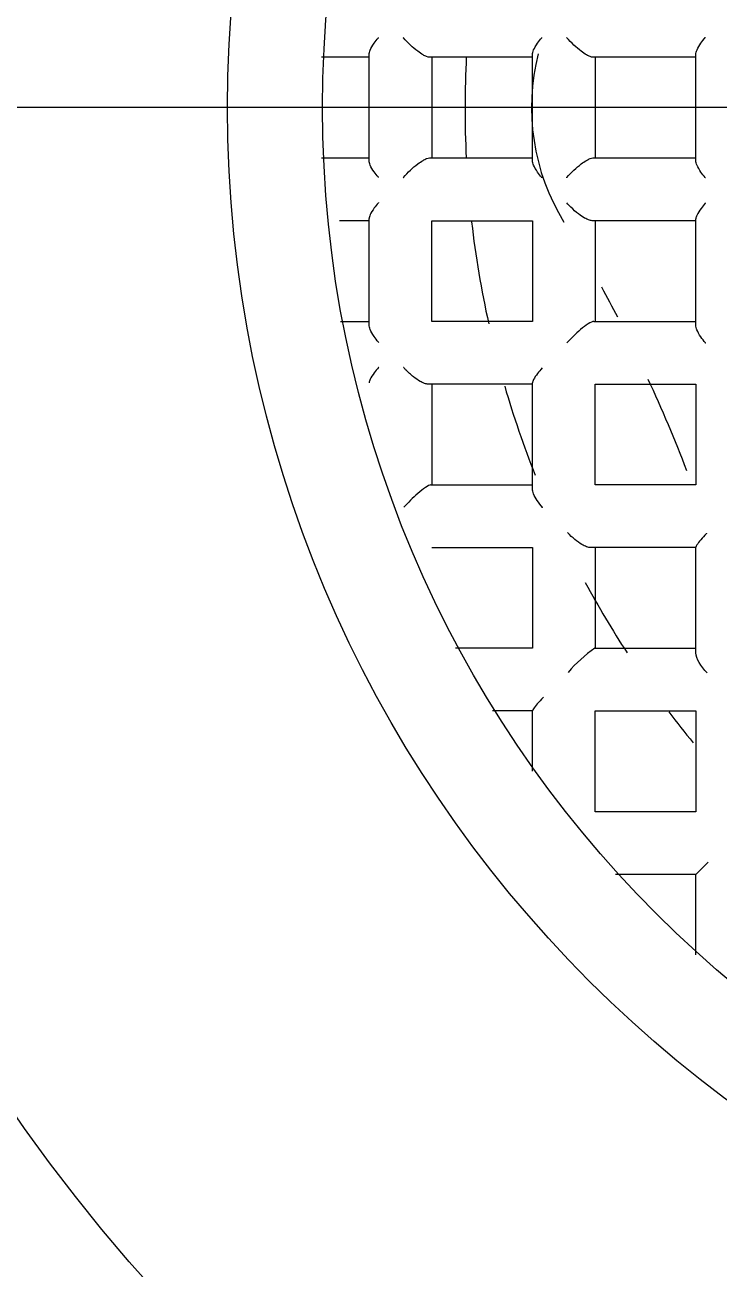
# Model space of a CAD drawing. Header units: millimetres. Extents: x -60 to 7633, y -2614 to 2146.
# Drawn here: x 3547.2 to 3550.86, y -2352.58 to -2346.03 of the extents above; entities that cross this region are included whole.
import ezdxf
from ezdxf.lldxf.tags import DXFTag

# ---------------------------------------------------------------- set-up
doc = ezdxf.new("R2010")
doc.units = ezdxf.units.MM
doc.layers.get('0').update_dxf_attribs({"color": 250})
tags = doc.linetypes.add('CENTER2', pattern=[28.575, 19.05, -3.175, 3.175, -3.175]).pattern_tags.tags
tags[10:11] = [DXFTag(74, 4), DXFTag(75, 0), DXFTag(340, '0'), DXFTag(46, 0.0), DXFTag(50, 0.0), DXFTag(44, 0.0), DXFTag(45, 0.0)]
tags[8:9] = [DXFTag(74, 4), DXFTag(75, 0), DXFTag(340, '0'), DXFTag(46, 0.0), DXFTag(50, 0.0), DXFTag(44, 0.0), DXFTag(45, 0.0)]
tags[6:7] = [DXFTag(74, 4), DXFTag(75, 0), DXFTag(340, '0'), DXFTag(46, 0.0), DXFTag(50, 0.0), DXFTag(44, 0.0), DXFTag(45, 0.0)]
tags[4:5] = [DXFTag(74, 4), DXFTag(75, 0), DXFTag(340, '0'), DXFTag(46, 0.0), DXFTag(50, 0.0), DXFTag(44, 0.0), DXFTag(45, 0.0)]

msp = doc.modelspace()

# ---------------------------------------------------------------- linework, layer by layer
at = {"linetype": 'Continuous'}
for p, q in [((3549.0158, -2346.2004), (3548.7653, -2346.2004)), ((3549.0158, -2346.7452), (3549.0158, -2346.1856)), ((3549.8758, -2346.2004), (3549.3338, -2346.2004)), ((3549.3458, -2346.2004), (3549.3458, -2346.7304)), ((3549.8758, -2346.7455), (3549.8758, -2346.1854)), ((3550.7358, -2346.2004), (3550.1941, -2346.2004)), ((3550.2058, -2346.2004), (3550.2058, -2346.7304)), ((3550.7358, -2346.7458), (3550.7358, -2346.185)), ((3548.7653, -2346.7304), (3549.0158, -2346.7304)), ((3549.3338, -2346.7304), (3549.8758, -2346.7304)), ((3550.1941, -2346.7304), (3550.7358, -2346.7304)), ((3549.0158, -2347.0604), (3548.8601, -2347.0604)), ((3549.0158, -2347.6087), (3549.0158, -2347.0494)), ((3549.3458, -2347.5904), (3549.3458, -2347.0604)), ((3549.3458, -2347.0604), (3549.8758, -2347.0604)), ((3549.8758, -2347.0604), (3549.8758, -2347.5904)), ((3550.7358, -2347.0604), (3550.1895, -2347.0604)), ((3550.2058, -2347.0604), (3550.2058, -2347.5904)), ((3550.7358, -2347.6104), (3550.7358, -2347.0504)), ((3548.866, -2347.5904), (3549.0158, -2347.5904)), ((3549.8758, -2347.5904), (3549.3458, -2347.5904)), ((3550.1986, -2347.5904), (3550.7358, -2347.5904)), ((3549.8758, -2347.9204), (3549.3266, -2347.9204)), ((3549.3458, -2347.9204), (3549.3458, -2348.4504)), ((3549.8758, -2348.4723), (3549.8758, -2347.914)), ((3550.2058, -2348.4504), (3550.2058, -2347.9204)), ((3550.2058, -2347.9204), (3550.7358, -2347.9204)), ((3550.7358, -2347.9204), (3550.7358, -2348.4504)), ((3549.3409, -2348.4504), (3549.8758, -2348.4504)), ((3550.7358, -2348.4504), (3550.2058, -2348.4504)), ((3549.3458, -2348.7804), (3549.8758, -2348.7804)), ((3549.8758, -2348.7804), (3549.8758, -2349.3104)), ((3550.7358, -2348.7804), (3550.1831, -2348.7804)), ((3550.2058, -2348.7804), (3550.2058, -2349.3104)), ((3550.7358, -2349.3349), (3550.7358, -2348.7784)), ((3549.8758, -2349.3104), (3549.4707, -2349.3104)), ((3550.2044, -2349.3104), (3550.7358, -2349.3104)), ((3549.8758, -2349.6404), (3549.665, -2349.6404)), ((3549.8758, -2349.9576), (3549.8758, -2349.6392)), ((3550.2058, -2350.1704), (3550.2058, -2349.6404)), ((3550.2058, -2349.6404), (3550.7358, -2349.6404)), ((3550.7358, -2349.6404), (3550.7358, -2350.1704)), ((3550.7358, -2350.1704), (3550.2058, -2350.1704)), ((3550.8004, -2350.4358), (3550.7358, -2350.5004)), ((3550.7358, -2350.5004), (3550.313, -2350.5004)), ((3550.7358, -2350.9232), (3550.7358, -2350.5004))]:
    msp.add_line(p, q, dxfattribs=at)
at = {"linetype": 'CENTER2'}
msp.add_line((3574.7708, -2346.4654), (3534.7708, -2346.4654), dxfattribs=at)
at = {"linetype": 'Continuous'}
for radius in [32.5, 31.9997, 10.48, 9.28, 6.5, 6]:
    msp.add_circle((3554.7708, -2346.4654), radius, dxfattribs=at)
for centre, radius, start, end in [((3554.7708, -2346.4654), 9.315, 255, 195), ((3554.7708, -2346.4654), 5.25, 177.05864, 182.89058), ((3551.0208, -2346.4654), 1.15, 165.7141, 211.62747), ((3554.7708, -2346.4654), 5.25, 186.57895, 192.51417), ((3543.3179, -2351.2094), 7.8965, 27.45302, 28.75383), ((3554.7708, -2346.4654), 5.25, 196.20969, 201.62515), ((3543.3179, -2351.2094), 7.8965, 21.027, 24.81373), ((3554.7708, -2346.4654), 5.25, 208.42804, 213.13311), ((3550.5877, -2349.8783), 0.6851, 124.02177, 139.9157), ((3554.7708, -2346.4654), 5.25, 217.27893, 219.53408)]:
    msp.add_arc(centre, radius, start, end, dxfattribs=at)
for points, knots in [([(3549.0158, -2346.1856), (3549.0158, -2346.1792), (3549.0181, -2346.1712), (3549.0218, -2346.1626), (3549.0266, -2346.1515), (3549.034, -2346.1391), (3549.0428, -2346.1267), (3549.0493, -2346.1174), (3549.0566, -2346.108), (3549.0647, -2346.0986), (3549.0651, -2346.0982), (3549.0655, -2346.0977), (3549.0659, -2346.0972)], [0, 0, 0, 0, 0.303576, 0.303576, 0.303576, 0.696646, 0.696646, 0.696646, 0.98515, 0.98515, 0.98515, 1, 1, 1, 1]), ([(3549.3338, -2346.2004), (3549.3297, -2346.2004), (3549.3245, -2346.1992), (3549.3186, -2346.1971), (3549.3129, -2346.1949), (3549.3064, -2346.1917), (3549.2998, -2346.1879), (3549.2907, -2346.1826), (3549.281, -2346.176), (3549.2716, -2346.1689), (3549.2585, -2346.1589), (3549.2455, -2346.1477), (3549.2334, -2346.1363), (3549.2204, -2346.124), (3549.2081, -2346.1112), (3549.1971, -2346.0985), (3549.1967, -2346.0981), (3549.1963, -2346.0976), (3549.1959, -2346.0971)], [0, 0, 0, 0, 0.134261, 0.134261, 0.134261, 0.26752, 0.26752, 0.26752, 0.452821, 0.452821, 0.452821, 0.711754, 0.711754, 0.711754, 0.989674, 0.989674, 0.989674, 1, 1, 1, 1]), ([(3549.8758, -2346.1854), (3549.8758, -2346.1789), (3549.8781, -2346.1708), (3549.8818, -2346.1622), (3549.8866, -2346.1511), (3549.8939, -2346.1387), (3549.9027, -2346.1263), (3549.9092, -2346.117), (3549.9166, -2346.1075), (3549.9247, -2346.0981), (3549.9251, -2346.0976), (3549.9255, -2346.0971), (3549.9259, -2346.0966)], [0, 0, 0, 0, 0.303347, 0.303347, 0.303347, 0.6955, 0.6955, 0.6955, 0.985132, 0.985132, 0.985132, 1, 1, 1, 1]), ([(3550.1941, -2346.2004), (3550.19, -2346.2004), (3550.1848, -2346.1993), (3550.1791, -2346.1971), (3550.1734, -2346.1949), (3550.167, -2346.1917), (3550.1604, -2346.1879), (3550.1513, -2346.1827), (3550.1417, -2346.1761), (3550.1324, -2346.1691), (3550.1194, -2346.1592), (3550.1065, -2346.1481), (3550.0944, -2346.1367), (3550.0811, -2346.1241), (3550.0684, -2346.1109), (3550.0572, -2346.0979), (3550.0567, -2346.0975), (3550.0563, -2346.097), (3550.0559, -2346.0965)], [0, 0, 0, 0, 0.133254, 0.133254, 0.133254, 0.265535, 0.265535, 0.265535, 0.448838, 0.448838, 0.448838, 0.705092, 0.705092, 0.705092, 0.989707, 0.989707, 0.989707, 1, 1, 1, 1]), ([(3550.7358, -2346.185), (3550.7358, -2346.1785), (3550.7381, -2346.1704), (3550.7418, -2346.1617), (3550.7466, -2346.1506), (3550.7539, -2346.1382), (3550.7626, -2346.1257), (3550.7692, -2346.1163), (3550.7766, -2346.1067), (3550.7848, -2346.0973), (3550.7852, -2346.0968), (3550.7856, -2346.0963), (3550.786, -2346.0958)], [0, 0, 0, 0, 0.302955, 0.302955, 0.302955, 0.693721, 0.693721, 0.693721, 0.985107, 0.985107, 0.985107, 1, 1, 1, 1]), ([(3549.0659, -2346.8337), (3549.0655, -2346.8332), (3549.0651, -2346.8327), (3549.0647, -2346.8322), (3549.0566, -2346.8229), (3549.0493, -2346.8134), (3549.0428, -2346.8042), (3549.034, -2346.7917), (3549.0266, -2346.7794), (3549.0218, -2346.7683), (3549.0181, -2346.7597), (3549.0158, -2346.7517), (3549.0158, -2346.7452)], [0, 0, 0, 0, 0.01485, 0.01485, 0.01485, 0.303354, 0.303354, 0.303354, 0.696424, 0.696424, 0.696424, 1, 1, 1, 1]), ([(3549.1959, -2346.8337), (3549.1963, -2346.8333), (3549.1967, -2346.8328), (3549.1971, -2346.8323), (3549.2081, -2346.8197), (3549.2204, -2346.8068), (3549.2334, -2346.7946), (3549.2455, -2346.7831), (3549.2585, -2346.7719), (3549.2716, -2346.762), (3549.281, -2346.7549), (3549.2907, -2346.7483), (3549.2998, -2346.743), (3549.3064, -2346.7392), (3549.3129, -2346.736), (3549.3186, -2346.7338), (3549.3245, -2346.7316), (3549.3297, -2346.7304), (3549.3338, -2346.7304)], [0, 0, 0, 0, 0.010326, 0.010326, 0.010326, 0.288246, 0.288246, 0.288246, 0.547179, 0.547179, 0.547179, 0.73248, 0.73248, 0.73248, 0.865739, 0.865739, 0.865739, 1, 1, 1, 1]), ([(3549.9259, -2346.8342), (3549.9255, -2346.8337), (3549.9251, -2346.8333), (3549.9247, -2346.8328), (3549.9166, -2346.8234), (3549.9092, -2346.8139), (3549.9027, -2346.8046), (3549.8939, -2346.7921), (3549.8866, -2346.7798), (3549.8818, -2346.7686), (3549.8781, -2346.76), (3549.8758, -2346.752), (3549.8758, -2346.7455)], [0, 0, 0, 0, 0.014868, 0.014868, 0.014868, 0.3045, 0.3045, 0.3045, 0.696653, 0.696653, 0.696653, 1, 1, 1, 1]), ([(3550.0559, -2346.8343), (3550.0563, -2346.8339), (3550.0567, -2346.8334), (3550.0572, -2346.8329), (3550.0684, -2346.82), (3550.0811, -2346.8068), (3550.0944, -2346.7941), (3550.1065, -2346.7828), (3550.1194, -2346.7717), (3550.1324, -2346.7618), (3550.1417, -2346.7547), (3550.1513, -2346.7482), (3550.1604, -2346.7429), (3550.167, -2346.7391), (3550.1734, -2346.736), (3550.1791, -2346.7338), (3550.1848, -2346.7316), (3550.19, -2346.7304), (3550.1941, -2346.7304)], [0, 0, 0, 0, 0.010293, 0.010293, 0.010293, 0.294908, 0.294908, 0.294908, 0.551162, 0.551162, 0.551162, 0.734465, 0.734465, 0.734465, 0.866746, 0.866746, 0.866746, 1, 1, 1, 1]), ([(3550.786, -2346.8351), (3550.7856, -2346.8346), (3550.7852, -2346.8341), (3550.7848, -2346.8336), (3550.7766, -2346.8241), (3550.7692, -2346.8145), (3550.7626, -2346.8052), (3550.7539, -2346.7927), (3550.7466, -2346.7803), (3550.7418, -2346.7692), (3550.7381, -2346.7605), (3550.7358, -2346.7524), (3550.7358, -2346.7458)], [0, 0, 0, 0, 0.014893, 0.014893, 0.014893, 0.306279, 0.306279, 0.306279, 0.697045, 0.697045, 0.697045, 1, 1, 1, 1]), ([(3549.066, -2346.9648), (3549.0656, -2346.9653), (3549.0652, -2346.9657), (3549.0648, -2346.9662), (3549.0569, -2346.9754), (3549.0496, -2346.9846), (3549.0432, -2346.9934), (3549.0342, -2347.0058), (3549.0267, -2347.0178), (3549.0218, -2347.0284), (3549.0181, -2347.0364), (3549.0158, -2347.0438), (3549.0158, -2347.0494)], [0, 0, 0, 0, 0.014572, 0.014572, 0.014572, 0.299332, 0.299332, 0.299332, 0.697774, 0.697774, 0.697774, 1, 1, 1, 1]), ([(3550.1895, -2347.0604), (3550.1845, -2347.0604), (3550.1783, -2347.0591), (3550.1716, -2347.0567), (3550.165, -2347.0543), (3550.1578, -2347.0508), (3550.1505, -2347.0467), (3550.14, -2347.0407), (3550.1291, -2347.0333), (3550.1186, -2347.0252), (3550.1044, -2347.0143), (3550.0906, -2347.0019), (3550.0779, -2346.9892), (3550.0707, -2346.982), (3550.0638, -2346.9746), (3550.0573, -2346.9672), (3550.0569, -2346.9667), (3550.0565, -2346.9662), (3550.0561, -2346.9657)], [0, 0, 0, 0, 0.152315, 0.152315, 0.152315, 0.303185, 0.303185, 0.303185, 0.522369, 0.522369, 0.522369, 0.820113, 0.820113, 0.820113, 0.989005, 0.989005, 0.989005, 1, 1, 1, 1]), ([(3550.7862, -2346.9667), (3550.7858, -2346.9671), (3550.7854, -2346.9676), (3550.785, -2346.9681), (3550.777, -2346.9774), (3550.7696, -2346.9866), (3550.7631, -2346.9955), (3550.7542, -2347.0078), (3550.7467, -2347.0197), (3550.7418, -2347.03), (3550.7381, -2347.0379), (3550.7358, -2347.045), (3550.7358, -2347.0504)], [0, 0, 0, 0, 0.014488, 0.014488, 0.014488, 0.301476, 0.301476, 0.301476, 0.699355, 0.699355, 0.699355, 1, 1, 1, 1]), ([(3549.0669, -2347.701), (3549.0665, -2347.7005), (3549.0661, -2347.7), (3549.0656, -2347.6996), (3549.057, -2347.6895), (3549.049, -2347.6793), (3549.042, -2347.6692), (3549.0335, -2347.6568), (3549.0264, -2347.6444), (3549.0217, -2347.6331), (3549.018, -2347.6241), (3549.0158, -2347.6157), (3549.0158, -2347.6087)], [0, 0, 0, 0, 0.014957, 0.014957, 0.014957, 0.321667, 0.321667, 0.321667, 0.701612, 0.701612, 0.701612, 1, 1, 1, 1]), ([(3550.1986, -2347.5904), (3550.1855, -2347.5904), (3550.1553, -2347.6105), (3550.1028, -2347.6548), (3550.078, -2347.6797), (3550.0574, -2347.7031)], [0, 0, 0, 0, 0.5, 0.5, 1, 1, 1, 1]), ([(3550.788, -2347.7053), (3550.7876, -2347.7048), (3550.7872, -2347.7043), (3550.7868, -2347.7038), (3550.7774, -2347.6932), (3550.7689, -2347.6822), (3550.7615, -2347.6714), (3550.7532, -2347.6591), (3550.7462, -2347.6467), (3550.7416, -2347.6353), (3550.738, -2347.6263), (3550.7358, -2347.6176), (3550.7358, -2347.6104)], [0, 0, 0, 0, 0.014945, 0.014945, 0.014945, 0.338428, 0.338428, 0.338428, 0.70743, 0.70743, 0.70743, 1, 1, 1, 1]), ([(3549.0672, -2347.8321), (3549.0668, -2347.8325), (3549.0664, -2347.833), (3549.066, -2347.8335), (3549.0576, -2347.843), (3549.0499, -2347.8525), (3549.0431, -2347.8616), (3549.0342, -2347.8735), (3549.0267, -2347.8849), (3549.0217, -2347.8946), (3549.0181, -2347.9019), (3549.0158, -2347.9084), (3549.0158, -2347.913)], [0, 0, 0, 0, 0.014174, 0.014174, 0.014174, 0.311497, 0.311497, 0.311497, 0.705829, 0.705829, 0.705829, 1, 1, 1, 1]), ([(3549.3266, -2347.9204), (3549.3209, -2347.9204), (3549.314, -2347.919), (3549.3068, -2347.9164), (3549.2996, -2347.9138), (3549.2918, -2347.9101), (3549.2841, -2347.9058), (3549.2727, -2347.8993), (3549.261, -2347.8912), (3549.2498, -2347.8824), (3549.2351, -2347.8708), (3549.221, -2347.8578), (3549.2082, -2347.8444), (3549.2049, -2347.8409), (3549.2017, -2347.8373), (3549.1985, -2347.8338), (3549.1981, -2347.8333), (3549.1977, -2347.8328), (3549.1972, -2347.8323)], [0, 0, 0, 0, 0.167859, 0.167859, 0.167859, 0.333965, 0.333965, 0.333965, 0.580528, 0.580528, 0.580528, 0.905029, 0.905029, 0.905029, 0.988468, 0.988468, 0.988468, 1, 1, 1, 1]), ([(3549.9277, -2347.834), (3549.9273, -2347.8345), (3549.9269, -2347.8349), (3549.9265, -2347.8354), (3549.9179, -2347.8452), (3549.9099, -2347.8549), (3549.903, -2347.864), (3549.8941, -2347.8758), (3549.8866, -2347.887), (3549.8817, -2347.8964), (3549.8781, -2347.9034), (3549.8758, -2347.9096), (3549.8758, -2347.914)], [0, 0, 0, 0, 0.014053, 0.014053, 0.014053, 0.317836, 0.317836, 0.317836, 0.709169, 0.709169, 0.709169, 1, 1, 1, 1]), ([(3549.3409, -2348.4504), (3549.3354, -2348.4504), (3549.3248, -2348.4557), (3549.2999, -2348.4726), (3549.286, -2348.4837), (3549.2457, -2348.5188), (3549.2202, -2348.5444), (3549.199, -2348.5681)], [0, 0, 0, 0, 0.25, 0.25, 0.5, 0.5, 1, 1, 1, 1]), ([(3549.9299, -2348.5704), (3549.9295, -2348.5699), (3549.929, -2348.5694), (3549.9286, -2348.5689), (3549.9183, -2348.5573), (3549.9088, -2348.5453), (3549.9008, -2348.5333), (3549.8927, -2348.5213), (3549.8859, -2348.509), (3549.8815, -2348.4976), (3549.8779, -2348.4885), (3549.8758, -2348.4797), (3549.8758, -2348.4723)], [0, 0, 0, 0, 0.014821, 0.014821, 0.014821, 0.362968, 0.362968, 0.362968, 0.716723, 0.716723, 0.716723, 1, 1, 1, 1]), ([(3550.1831, -2348.7804), (3550.1766, -2348.7804), (3550.1689, -2348.7788), (3550.1609, -2348.776), (3550.153, -2348.7731), (3550.1445, -2348.7691), (3550.1362, -2348.7643), (3550.1237, -2348.7572), (3550.1109, -2348.7481), (3550.0989, -2348.7383), (3550.0859, -2348.7276), (3550.0733, -2348.7157), (3550.062, -2348.7033), (3550.0615, -2348.7029), (3550.0611, -2348.7024), (3550.0606, -2348.7019)], [0, 0, 0, 0, 0.193751, 0.193751, 0.193751, 0.38533, 0.38533, 0.38533, 0.67396, 0.67396, 0.67396, 0.987591, 0.987591, 0.987591, 1, 1, 1, 1]), ([(3550.7922, -2348.705), (3550.7918, -2348.7054), (3550.7914, -2348.7058), (3550.791, -2348.7063), (3550.7801, -2348.7181), (3550.7701, -2348.7294), (3550.7616, -2348.7397), (3550.7532, -2348.7498), (3550.746, -2348.7591), (3550.7414, -2348.7664), (3550.7379, -2348.7717), (3550.7358, -2348.7761), (3550.7358, -2348.7784)], [0, 0, 0, 0, 0.013256, 0.013256, 0.013256, 0.376555, 0.376555, 0.376555, 0.73636, 0.73636, 0.73636, 1, 1, 1, 1]), ([(3549.9337, -2349.5674), (3549.9333, -2349.5679), (3549.9329, -2349.5683), (3549.9325, -2349.5687), (3549.9208, -2349.5812), (3549.9101, -2349.5931), (3549.901, -2349.6036), (3549.8928, -2349.6132), (3549.8858, -2349.622), (3549.8813, -2349.6286), (3549.8779, -2349.6335), (3549.8758, -2349.6373), (3549.8758, -2349.6392)], [0, 0, 0, 0, 0.013053, 0.013053, 0.013053, 0.395638, 0.395638, 0.395638, 0.744467, 0.744467, 0.744467, 1, 1, 1, 1])]:
    msp.add_open_spline(points, degree=3, knots=knots, dxfattribs=at)
msp.add_open_spline([(3550.7958, -2349.4404), (3550.7632, -2349.4065), (3550.7358, -2349.3646), (3550.7358, -2349.3349)], degree=3, dxfattribs=at)

doc.saveas('drawing.dxf')
